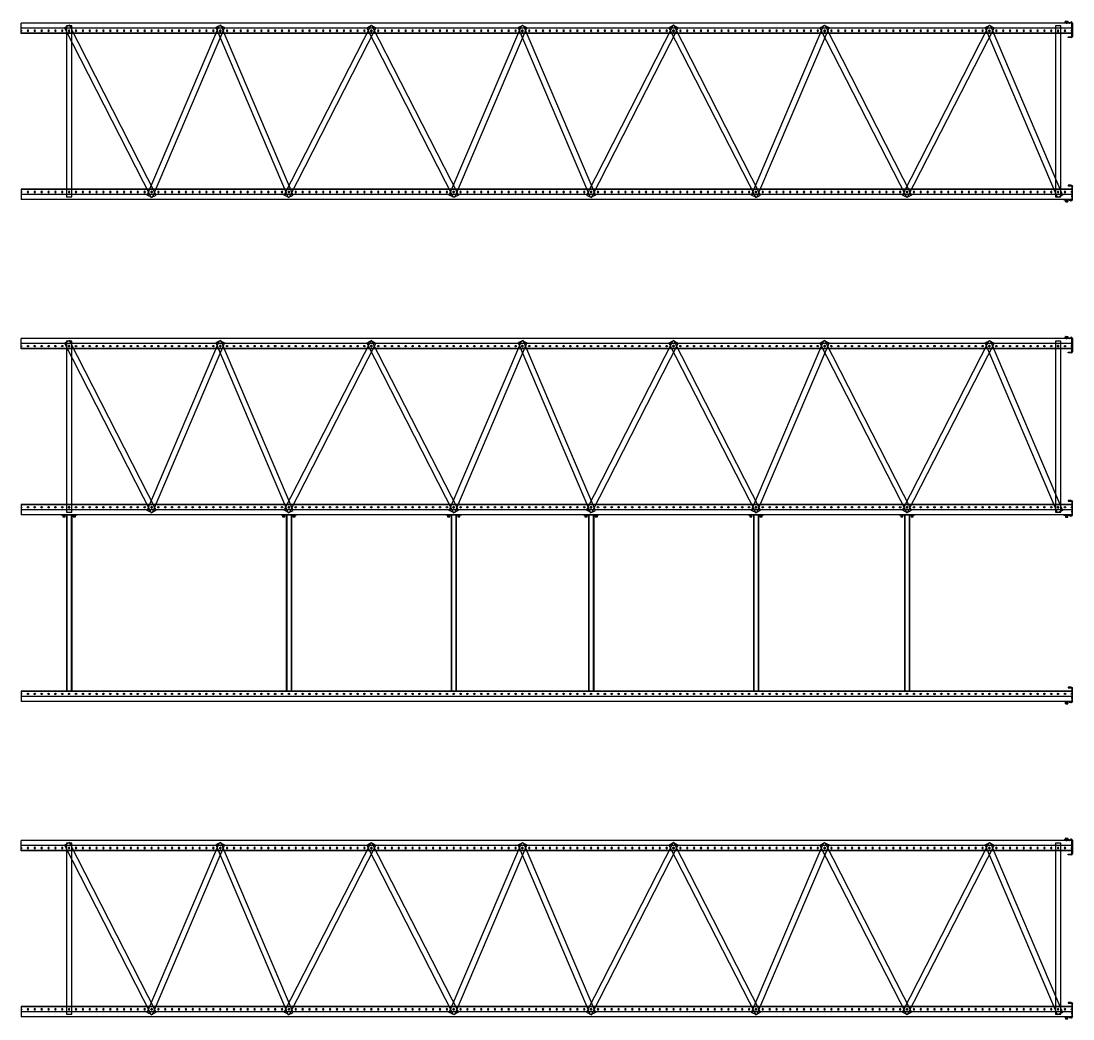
# Model space of a CAD drawing. Header units: millimetres. Extents: x 146716 to 442196, y -115135 to 179065.
# Drawn here: x 394278 to 401936, y -21904 to -14641 of the extents above; entities that cross this region are included whole.
import ezdxf

# ---------------------------------------------------------------- set-up
doc = ezdxf.new("R2010")
doc.units = ezdxf.units.MM
doc.layers.add('Dimension', color=7, linetype='Continuous')
doc.layers.add('Xref Multishuttle Sections$0$Racking', color=30, linetype='Continuous')

# ---------------------------------------------------------------- blocks, each defined once
blk = doc.blocks.new('Xref Multishuttle Sections$0$Xref MS Rack Section$0$SOC HD SIDE')
at = {"color": 0, "linetype": 'ByBlock'}
blk.add_line((1079181.6, 503083.1), (1079181.6, 503069.1), dxfattribs=at)
for points in [[(1079169.6, 503086.1), (1079171.6, 503086.1), (1079171.6, 503066.1), (1079169.6, 503066.1)], [(1079171.6, 503084.1), (1079180.6, 503084.1), (1079180.6, 503068.1), (1079171.6, 503068.1)]]:
    blk.add_lwpolyline(points, dxfattribs=at)
for centre, start, end in [((1079180.6, 503083.1), 0, 90), ((1079180.6, 503069.1), 270, 0)]:
    blk.add_arc(centre, 1, start, end, dxfattribs=at)
blk = doc.blocks.new('Xref Multishuttle Sections$0$Xref MS Rack Section$0$BASEPLATE')
for p, q in [((883266.5, 344394), (883262.5, 344394)), ((883262.5, 344358.7), (883262.5, 344394)), ((883262.5, 344381.5), (883266.5, 344381.5)), ((883266.5, 344358.7), (883266.5, 344394)), ((883158.5, 344342), (883158.5, 344364)), ((883158.5, 344364), (883162.5, 344364)), ((883162.5, 344364), (883162.5, 344342)), ((883166.5, 344338), (883263.7, 344338)), ((883263.9, 344334), (883166.5, 344334)), ((883181.5, 344338), (883181.5, 344334)), ((883187.5, 344342), (883187.5, 344330)), ((883193.5, 344338), (883193.5, 344334)), ((883228.5, 344338), (883228.5, 344334)), ((883231.5, 344338), (883231.5, 344334)), ((883237.5, 344342), (883237.5, 344330)), ((883243.5, 344338), (883243.5, 344334)), ((883246.5, 344338), (883246.5, 344334)), ((883258.5, 344375.5), (883270.5, 344375.5)), ((883262.5, 344369.5), (883266.5, 344369.5)), ((883262.9, 344356.1), (883267.4, 344343.3)), ((883266.7, 344357.4), (883271.3, 344344.5))]:
    blk.add_line(p, q)
for centre, radius, start, end in [((883166.5, 344342), 8, 180, 270), ((883166.5, 344342), 4, 180, 270), ((883270.5, 344358.7), 8, 180, 199.5), ((883263.8, 344341.9), 7.88, 269.46382, 20.03618), ((883263.7, 344342), 3.93, 270, 19.5), ((883270.5, 344358.7), 4, 180, 199.5)]:
    blk.add_arc(centre, radius, start, end)
blk = doc.blocks.new('*U142')
blk.add_lwpolyline([(-22.1, 33.7), (1213.3, -598.1), (1195.1, -633.7), (-40.3, -1.9)], close=True)
for centre in [(0, 0), (1173, -600)]:
    blk.add_circle(centre, 5.5)
blk = doc.blocks.new('*U136')
blk.add_lwpolyline([(-24.4, 32.1), (1213, -495.3), (1197.4, -532.1), (-40, -4.7)], close=True)
for centre in [(0, 0), (1173, -500)]:
    blk.add_circle(centre, 5.5)
blk = doc.blocks.new('*U144')
blk.add_lwpolyline([(-35, 20), (1208, 20), (1208, -20), (-35, -20)], close=True)
for centre in [(0, 0), (1173, 0)]:
    blk.add_circle(centre, 5.5)
blk = doc.blocks.new('*U137')
blk.add_lwpolyline([(40, 4.7), (-1197.4, 532.1), (-1213, 495.3), (24.4, -32.1)], close=True)
for centre in [(-1173, 500), (0, 0)]:
    blk.add_circle(centre, 5.5)
blk = doc.blocks.new('*U147')
blk.add_lwpolyline([(-22.1, 33.7), (1213.3, -598.1), (1195.1, -633.7), (-40.3, -1.9)], close=True)
for centre in [(0, 0), (1173, -600)]:
    blk.add_circle(centre, 5.5)
blk = doc.blocks.new('*U143')
blk.add_lwpolyline([(-22.1, 33.7), (1213.3, -598.1), (1195.1, -633.7), (-40.3, -1.9)], close=True)
for centre in [(0, 0), (1173, -600)]:
    blk.add_circle(centre, 5.5)
blk = doc.blocks.new('Xref Multishuttle Sections$0$Order Buffer FRAME_3POST')
at = {"layer": 'Xref Multishuttle Sections$0$Racking'}
for p, q in [((0, 2641), (-7650, 2641)), ((-7650, 2566.5), (-7650, 2641)), ((0, 2605.67), (-7650, 2605.67)), ((0, 2566.5), (0, 2641)), ((0, 2568.9), (-7650, 2568.9)), ((0, 2566.5), (-7650, 2566.5)), ((-7318.75, 1286), (-7318.75, 2566.5)), ((-7315.75, 1286), (-7315.75, 2566.5)), ((-7284.25, 1286), (-7284.25, 2566.5)), ((-7281.25, 1286), (-7281.25, 2566.5)), ((-5718.75, 1286), (-5718.75, 2566.5)), ((-5715.75, 1286), (-5715.75, 2566.5)), ((-5684.25, 1286), (-5684.25, 2566.5)), ((-5681.25, 1286), (-5681.25, 2566.5)), ((-4518.75, 1286), (-4518.75, 2566.5)), ((-4515.75, 1286), (-4515.75, 2566.5)), ((-4484.25, 1286), (-4484.25, 2566.5)), ((-4481.25, 1286), (-4481.25, 2566.5)), ((-3518.75, 1286), (-3518.75, 2566.5)), ((-3515.75, 1286), (-3515.75, 2566.5)), ((-3484.25, 1286), (-3484.25, 2566.5)), ((-3481.25, 1286), (-3481.25, 2566.5)), ((-2318.75, 1286), (-2318.75, 2566.5)), ((-2315.75, 1286), (-2315.75, 2566.5)), ((-2284.25, 1286), (-2284.25, 2566.5)), ((-2281.25, 1286), (-2281.25, 2566.5)), ((-1218.75, 1286), (-1218.75, 2566.5)), ((-1215.75, 1286), (-1215.75, 2566.5)), ((-1184.25, 1286), (-1184.25, 2566.5)), ((-1181.25, 1286), (-1181.25, 2566.5)), ((0, 1283), (-7650, 1283)), ((-7650, 1208.5), (-7650, 1283)), ((0, 1247.67), (-7650, 1247.67)), ((-7242.5, 1286), (-7357.5, 1286)), ((-7357.5, 1283), (-7357.5, 1286)), ((-7142.5, 1283), (-7257.5, 1283)), ((-7242.5, 1283), (-7242.5, 1286)), ((-5942.5, 1283), (-6057.5, 1283)), ((-5642.5, 1286), (-5757.5, 1286)), ((-5757.5, 1283), (-5757.5, 1286)), ((-5642.5, 1283), (-5642.5, 1286)), ((-4742.5, 1283), (-4857.5, 1283)), ((-4442.5, 1286), (-4557.5, 1286)), ((-4557.5, 1283), (-4557.5, 1286)), ((-4442.5, 1283), (-4442.5, 1286)), ((-3542.5, 1283), (-3657.5, 1283)), ((-3442.5, 1286), (-3557.5, 1286)), ((-3557.5, 1283), (-3557.5, 1286)), ((-3442.5, 1283), (-3442.5, 1286)), ((-2242.5, 1286), (-2357.5, 1286)), ((-2357.5, 1283), (-2357.5, 1286)), ((-2242.5, 1283), (-2357.5, 1283)), ((-2242.5, 1283), (-2242.5, 1286)), ((-1142.5, 1286), (-1257.5, 1286)), ((-1257.5, 1283), (-1257.5, 1286)), ((-1142.5, 1283), (-1257.5, 1283)), ((-1142.5, 1283), (-1142.5, 1286)), ((0, 1208.5), (0, 1283)), ((0, 1210.9), (-7650, 1210.9)), ((0, 1208.5), (-7650, 1208.5)), ((0, 74.5), (-7650, 74.5)), ((-7650, 74.5), (-7650, 0)), ((0, 72.1), (-7650, 72.1)), ((0, 35.33), (-7650, 35.33)), ((0, 0), (-7650, 0)), ((0, 74.5), (0, 0))]:
    blk.add_line(p, q, dxfattribs=at)
for centre, start, end in [((-7650, 2586), 270, 90), ((-7600, 2586), 90, 270), ((-7600, 2586), 270, 90), ((-7550, 2586), 90, 270), ((-7550, 2586), 270, 90), ((-7500, 2586), 90, 270), ((-7500, 2586), 270, 90), ((-7450, 2586), 90, 270), ((-7450, 2586), 270, 90), ((-7400, 2586), 90, 270), ((-7400, 2586), 270, 90), ((-7350, 2586), 90, 270), ((-7350, 2586), 270, 90), ((-7300, 2586), 90, 270), ((-7300, 2586), 270, 90), ((-7250, 2586), 90, 270), ((-7250, 2586), 270, 90), ((-7200, 2586), 90, 270), ((-7200, 2586), 270, 90), ((-7150, 2586), 90, 270), ((-7150, 2586), 270, 90), ((-7100, 2586), 90, 270), ((-7100, 2586), 270, 90), ((-7050, 2586), 90, 270), ((-7050, 2586), 270, 90), ((-7000, 2586), 90, 270), ((-7000, 2586), 270, 90), ((-6950, 2586), 90, 270), ((-6950, 2586), 270, 90), ((-6900, 2586), 90, 270), ((-6900, 2586), 270, 90), ((-6850, 2586), 90, 270), ((-6850, 2586), 270, 90), ((-6800, 2586), 90, 270), ((-6800, 2586), 270, 90), ((-6750, 2586), 90, 270), ((-6750, 2586), 270, 90), ((-6700, 2586), 90, 270), ((-6700, 2586), 270, 90), ((-6650, 2586), 90, 270), ((-6650, 2586), 270, 90), ((-6600, 2586), 90, 270), ((-6600, 2586), 270, 90), ((-6550, 2586), 90, 270), ((-6550, 2586), 270, 90), ((-6500, 2586), 90, 270), ((-6500, 2586), 270, 90), ((-6450, 2586), 90, 270), ((-6450, 2586), 270, 90), ((-6400, 2586), 90, 270), ((-6400, 2586), 270, 90), ((-6350, 2586), 90, 270), ((-6350, 2586), 270, 90), ((-6300, 2586), 90, 270), ((-6300, 2586), 270, 90), ((-6250, 2586), 90, 270), ((-6250, 2586), 270, 90), ((-6200, 2586), 90, 270), ((-6200, 2586), 270, 90), ((-6150, 2586), 90, 270), ((-6150, 2586), 270, 90), ((-6100, 2586), 90, 270), ((-6100, 2586), 270, 90), ((-6050, 2586), 90, 270), ((-6050, 2586), 270, 90), ((-6000, 2586), 90, 270), ((-6000, 2586), 270, 90), ((-5950, 2586), 90, 270), ((-5950, 2586), 270, 90), ((-5900, 2586), 90, 270), ((-5900, 2586), 270, 90), ((-5850, 2586), 90, 270), ((-5850, 2586), 270, 90), ((-5800, 2586), 90, 270), ((-5800, 2586), 270, 90), ((-5750, 2586), 90, 270), ((-5750, 2586), 270, 90), ((-5700, 2586), 90, 270), ((-5700, 2586), 270, 90), ((-5650, 2586), 90, 270), ((-5650, 2586), 270, 90), ((-5600, 2586), 90, 270), ((-5600, 2586), 270, 90), ((-5550, 2586), 90, 270), ((-5550, 2586), 270, 90), ((-5500, 2586), 90, 270), ((-5500, 2586), 270, 90), ((-5450, 2586), 90, 270), ((-5450, 2586), 270, 90), ((-5400, 2586), 90, 270), ((-5400, 2586), 270, 90), ((-5350, 2586), 90, 270), ((-5350, 2586), 270, 90), ((-5300, 2586), 90, 270), ((-5300, 2586), 270, 90), ((-5250, 2586), 90, 270), ((-5250, 2586), 270, 90), ((-5200, 2586), 90, 270), ((-5200, 2586), 270, 90), ((-5150, 2586), 90, 270), ((-5150, 2586), 270, 90), ((-5100, 2586), 90, 270), ((-5100, 2586), 270, 90), ((-5050, 2586), 90, 270), ((-5050, 2586), 270, 90), ((-5000, 2586), 90, 270), ((-5000, 2586), 270, 90), ((-4950, 2586), 90, 270), ((-4950, 2586), 270, 90), ((-4900, 2586), 90, 270), ((-4900, 2586), 270, 90), ((-4850, 2586), 90, 270), ((-4850, 2586), 270, 90), ((-4800, 2586), 90, 270), ((-4800, 2586), 270, 90), ((-4750, 2586), 90, 270), ((-4750, 2586), 270, 90), ((-4700, 2586), 90, 270), ((-4700, 2586), 270, 90), ((-4650, 2586), 90, 270), ((-4650, 2586), 270, 90), ((-4600, 2586), 90, 270), ((-4600, 2586), 270, 90), ((-4550, 2586), 90, 270), ((-4550, 2586), 270, 90), ((-4500, 2586), 90, 270), ((-4500, 2586), 270, 90), ((-4450, 2586), 90, 270), ((-4450, 2586), 270, 90), ((-4400, 2586), 90, 270), ((-4400, 2586), 270, 90), ((-4350, 2586), 90, 270), ((-4350, 2586), 270, 90), ((-4300, 2586), 90, 270), ((-4300, 2586), 270, 90), ((-4250, 2586), 90, 270), ((-4250, 2586), 270, 90), ((-4200, 2586), 90, 270), ((-4200, 2586), 270, 90), ((-4150, 2586), 90, 270), ((-4150, 2586), 270, 90), ((-4100, 2586), 90, 270), ((-4100, 2586), 270, 90), ((-4050, 2586), 90, 270), ((-4050, 2586), 270, 90), ((-4000, 2586), 90, 270), ((-4000, 2586), 270, 90), ((-3950, 2586), 90, 270), ((-3950, 2586), 270, 90), ((-3900, 2586), 90, 270), ((-3900, 2586), 270, 90), ((-3850, 2586), 90, 270), ((-3850, 2586), 270, 90), ((-3800, 2586), 90, 270), ((-3800, 2586), 270, 90), ((-3750, 2586), 90, 270), ((-3750, 2586), 270, 90), ((-3700, 2586), 90, 270), ((-3700, 2586), 270, 90), ((-3650, 2586), 90, 270), ((-3650, 2586), 270, 90), ((-3600, 2586), 90, 270), ((-3600, 2586), 270, 90), ((-3550, 2586), 90, 270), ((-3550, 2586), 270, 90), ((-3500, 2586), 90, 270), ((-3500, 2586), 270, 90), ((-3450, 2586), 90, 270), ((-3450, 2586), 270, 90), ((-3400, 2586), 90, 270), ((-3400, 2586), 270, 90), ((-3350, 2586), 90, 270), ((-3350, 2586), 270, 90), ((-3300, 2586), 90, 270), ((-3300, 2586), 270, 90), ((-3250, 2586), 90, 270), ((-3250, 2586), 270, 90), ((-3200, 2586), 90, 270), ((-3200, 2586), 270, 90), ((-3150, 2586), 90, 270), ((-3150, 2586), 270, 90), ((-3100, 2586), 90, 270), ((-3100, 2586), 270, 90), ((-3050, 2586), 90, 270), ((-3050, 2586), 270, 90), ((-3000, 2586), 90, 270), ((-3000, 2586), 270, 90), ((-2950, 2586), 90, 270), ((-2950, 2586), 270, 90), ((-2900, 2586), 90, 270), ((-2900, 2586), 270, 90), ((-2850, 2586), 90, 270), ((-2850, 2586), 270, 90), ((-2800, 2586), 90, 270), ((-2800, 2586), 270, 90), ((-2750, 2586), 90, 270), ((-2750, 2586), 270, 90), ((-2700, 2586), 90, 270), ((-2700, 2586), 270, 90), ((-2650, 2586), 90, 270), ((-2650, 2586), 270, 90), ((-2600, 2586), 90, 270), ((-2600, 2586), 270, 90), ((-2550, 2586), 90, 270), ((-2550, 2586), 270, 90), ((-2500, 2586), 90, 270), ((-2500, 2586), 270, 90), ((-2450, 2586), 90, 270), ((-2450, 2586), 270, 90), ((-2400, 2586), 90, 270), ((-2400, 2586), 270, 90), ((-2350, 2586), 90, 270), ((-2350, 2586), 270, 90), ((-2300, 2586), 90, 270), ((-2300, 2586), 270, 90), ((-2250, 2586), 90, 270), ((-2250, 2586), 270, 90), ((-2200, 2586), 90, 270), ((-2200, 2586), 270, 90), ((-2150, 2586), 90, 270), ((-2150, 2586), 270, 90), ((-2100, 2586), 90, 270), ((-2100, 2586), 270, 90), ((-2050, 2586), 90, 270), ((-2050, 2586), 270, 90), ((-2000, 2586), 90, 270), ((-2000, 2586), 270, 90), ((-1950, 2586), 90, 270), ((-1950, 2586), 270, 90), ((-1900, 2586), 90, 270), ((-1900, 2586), 270, 90), ((-1850, 2586), 90, 270), ((-1850, 2586), 270, 90), ((-1800, 2586), 90, 270), ((-1800, 2586), 270, 90), ((-1750, 2586), 90, 270), ((-1750, 2586), 270, 90), ((-1700, 2586), 90, 270), ((-1700, 2586), 270, 90), ((-1650, 2586), 90, 270), ((-1650, 2586), 270, 90), ((-1600, 2586), 90, 270), ((-1600, 2586), 270, 90), ((-1550, 2586), 90, 270), ((-1550, 2586), 270, 90), ((-1500, 2586), 90, 270), ((-1500, 2586), 270, 90), ((-1450, 2586), 90, 270), ((-1450, 2586), 270, 90), ((-1400, 2586), 90, 270), ((-1400, 2586), 270, 90), ((-1350, 2586), 90, 270), ((-1350, 2586), 270, 90), ((-1300, 2586), 90, 270), ((-1300, 2586), 270, 90), ((-1250, 2586), 90, 270), ((-1250, 2586), 270, 90), ((-1200, 2586), 90, 270), ((-1200, 2586), 270, 90), ((-1150, 2586), 90, 270), ((-1150, 2586), 270, 90), ((-1100, 2586), 90, 270), ((-1100, 2586), 270, 90), ((-1050, 2586), 90, 270), ((-1050, 2586), 270, 90), ((-1000, 2586), 90, 270), ((-1000, 2586), 270, 90), ((-950, 2586), 90, 270), ((-950, 2586), 270, 90), ((-900, 2586), 90, 270), ((-900, 2586), 270, 90), ((-850, 2586), 90, 270), ((-850, 2586), 270, 90), ((-800, 2586), 90, 270), ((-800, 2586), 270, 90), ((-750, 2586), 90, 270), ((-750, 2586), 270, 90), ((-700, 2586), 90, 270), ((-700, 2586), 270, 90), ((-650, 2586), 90, 270), ((-650, 2586), 270, 90), ((-600, 2586), 90, 270), ((-600, 2586), 270, 90), ((-550, 2586), 90, 270), ((-550, 2586), 270, 90), ((-500, 2586), 90, 270), ((-500, 2586), 270, 90), ((-450, 2586), 90, 270), ((-450, 2586), 270, 90), ((-400, 2586), 90, 270), ((-400, 2586), 270, 90), ((-350, 2586), 90, 270), ((-350, 2586), 270, 90), ((-300, 2586), 90, 270), ((-300, 2586), 270, 90), ((-250, 2586), 90, 270), ((-250, 2586), 270, 90), ((-200, 2586), 90, 270), ((-200, 2586), 270, 90), ((-150, 2586), 90, 270), ((-150, 2586), 270, 90), ((-100, 2586), 90, 270), ((-100, 2586), 270, 90), ((-50, 2586), 90, 270), ((-50, 2586), 270, 90), ((0, 2586), 90, 270), ((-7650, 1228), 270, 90), ((-7600, 1228), 90, 270), ((-7600, 1228), 270, 90), ((-7550, 1228), 90, 270), ((-7550, 1228), 270, 90), ((-7500, 1228), 90, 270), ((-7500, 1228), 270, 90), ((-7450, 1228), 90, 270), ((-7450, 1228), 270, 90), ((-7400, 1228), 90, 270), ((-7400, 1228), 270, 90), ((-7350, 1228), 90, 270), ((-7350, 1228), 270, 90), ((-7300, 1228), 90, 270), ((-7300, 1228), 270, 90), ((-7250, 1228), 90, 270), ((-7250, 1228), 270, 90), ((-7200, 1228), 90, 270), ((-7200, 1228), 270, 90), ((-7150, 1228), 90, 270), ((-7150, 1228), 270, 90), ((-7100, 1228), 90, 270), ((-7100, 1228), 270, 90), ((-7050, 1228), 90, 270), ((-7050, 1228), 270, 90), ((-7000, 1228), 90, 270), ((-7000, 1228), 270, 90), ((-6950, 1228), 90, 270), ((-6950, 1228), 270, 90), ((-6900, 1228), 90, 270), ((-6900, 1228), 270, 90), ((-6850, 1228), 90, 270), ((-6850, 1228), 270, 90), ((-6800, 1228), 90, 270), ((-6800, 1228), 270, 90), ((-6750, 1228), 90, 270), ((-6750, 1228), 270, 90), ((-6700, 1228), 90, 270), ((-6700, 1228), 270, 90), ((-6650, 1228), 90, 270), ((-6650, 1228), 270, 90), ((-6600, 1228), 90, 270), ((-6600, 1228), 270, 90), ((-6550, 1228), 90, 270), ((-6550, 1228), 270, 90), ((-6500, 1228), 90, 270), ((-6500, 1228), 270, 90), ((-6450, 1228), 90, 270), ((-6450, 1228), 270, 90), ((-6400, 1228), 90, 270), ((-6400, 1228), 270, 90), ((-6350, 1228), 90, 270), ((-6350, 1228), 270, 90), ((-6300, 1228), 90, 270), ((-6300, 1228), 270, 90), ((-6250, 1228), 90, 270), ((-6250, 1228), 270, 90), ((-6200, 1228), 90, 270), ((-6200, 1228), 270, 90), ((-6150, 1228), 90, 270), ((-6150, 1228), 270, 90), ((-6100, 1228), 90, 270), ((-6100, 1228), 270, 90), ((-6050, 1228), 90, 270), ((-6050, 1228), 270, 90), ((-6000, 1228), 90, 270), ((-6000, 1228), 270, 90), ((-5950, 1228), 90, 270), ((-5950, 1228), 270, 90), ((-5900, 1228), 90, 270), ((-5900, 1228), 270, 90), ((-5850, 1228), 90, 270), ((-5850, 1228), 270, 90), ((-5800, 1228), 90, 270), ((-5800, 1228), 270, 90), ((-5750, 1228), 90, 270), ((-5750, 1228), 270, 90), ((-5700, 1228), 90, 270), ((-5700, 1228), 270, 90), ((-5650, 1228), 90, 270), ((-5650, 1228), 270, 90), ((-5600, 1228), 90, 270), ((-5600, 1228), 270, 90), ((-5550, 1228), 90, 270), ((-5550, 1228), 270, 90), ((-5500, 1228), 90, 270), ((-5500, 1228), 270, 90), ((-5450, 1228), 90, 270), ((-5450, 1228), 270, 90), ((-5400, 1228), 90, 270), ((-5400, 1228), 270, 90), ((-5350, 1228), 90, 270), ((-5350, 1228), 270, 90), ((-5300, 1228), 90, 270), ((-5300, 1228), 270, 90), ((-5250, 1228), 90, 270), ((-5250, 1228), 270, 90), ((-5200, 1228), 90, 270), ((-5200, 1228), 270, 90), ((-5150, 1228), 90, 270), ((-5150, 1228), 270, 90), ((-5100, 1228), 90, 270), ((-5100, 1228), 270, 90), ((-5050, 1228), 90, 270), ((-5050, 1228), 270, 90), ((-5000, 1228), 90, 270), ((-5000, 1228), 270, 90), ((-4950, 1228), 90, 270), ((-4950, 1228), 270, 90), ((-4900, 1228), 90, 270), ((-4900, 1228), 270, 90), ((-4850, 1228), 90, 270), ((-4850, 1228), 270, 90), ((-4800, 1228), 90, 270), ((-4800, 1228), 270, 90), ((-4750, 1228), 90, 270), ((-4750, 1228), 270, 90), ((-4700, 1228), 90, 270), ((-4700, 1228), 270, 90), ((-4650, 1228), 90, 270), ((-4650, 1228), 270, 90), ((-4600, 1228), 90, 270), ((-4600, 1228), 270, 90), ((-4550, 1228), 90, 270), ((-4550, 1228), 270, 90), ((-4500, 1228), 90, 270), ((-4500, 1228), 270, 90), ((-4450, 1228), 90, 270), ((-4450, 1228), 270, 90), ((-4400, 1228), 90, 270), ((-4400, 1228), 270, 90), ((-4350, 1228), 90, 270), ((-4350, 1228), 270, 90), ((-4300, 1228), 90, 270), ((-4300, 1228), 270, 90), ((-4250, 1228), 90, 270), ((-4250, 1228), 270, 90), ((-4200, 1228), 90, 270), ((-4200, 1228), 270, 90), ((-4150, 1228), 90, 270), ((-4150, 1228), 270, 90), ((-4100, 1228), 90, 270), ((-4100, 1228), 270, 90), ((-4050, 1228), 90, 270), ((-4050, 1228), 270, 90), ((-4000, 1228), 90, 270), ((-4000, 1228), 270, 90), ((-3950, 1228), 90, 270), ((-3950, 1228), 270, 90), ((-3900, 1228), 90, 270), ((-3900, 1228), 270, 90), ((-3850, 1228), 90, 270), ((-3850, 1228), 270, 90), ((-3800, 1228), 90, 270), ((-3800, 1228), 270, 90), ((-3750, 1228), 90, 270), ((-3750, 1228), 270, 90), ((-3700, 1228), 90, 270), ((-3700, 1228), 270, 90), ((-3650, 1228), 90, 270), ((-3650, 1228), 270, 90), ((-3600, 1228), 90, 270), ((-3600, 1228), 270, 90), ((-3550, 1228), 90, 270), ((-3550, 1228), 270, 90), ((-3500, 1228), 90, 270), ((-3500, 1228), 270, 90), ((-3450, 1228), 90, 270), ((-3450, 1228), 270, 90), ((-3400, 1228), 90, 270), ((-3400, 1228), 270, 90), ((-3350, 1228), 90, 270), ((-3350, 1228), 270, 90), ((-3300, 1228), 90, 270), ((-3300, 1228), 270, 90), ((-3250, 1228), 90, 270), ((-3250, 1228), 270, 90), ((-3200, 1228), 90, 270), ((-3200, 1228), 270, 90), ((-3150, 1228), 90, 270), ((-3150, 1228), 270, 90), ((-3100, 1228), 90, 270), ((-3100, 1228), 270, 90), ((-3050, 1228), 90, 270), ((-3050, 1228), 270, 90), ((-3000, 1228), 90, 270), ((-3000, 1228), 270, 90), ((-2950, 1228), 90, 270), ((-2950, 1228), 270, 90), ((-2900, 1228), 90, 270), ((-2900, 1228), 270, 90), ((-2850, 1228), 90, 270), ((-2850, 1228), 270, 90), ((-2800, 1228), 90, 270), ((-2800, 1228), 270, 90), ((-2750, 1228), 90, 270), ((-2750, 1228), 270, 90), ((-2700, 1228), 90, 270), ((-2700, 1228), 270, 90), ((-2650, 1228), 90, 270), ((-2650, 1228), 270, 90), ((-2600, 1228), 90, 270), ((-2600, 1228), 270, 90), ((-2550, 1228), 90, 270), ((-2550, 1228), 270, 90), ((-2500, 1228), 90, 270), ((-2500, 1228), 270, 90), ((-2450, 1228), 90, 270), ((-2450, 1228), 270, 90), ((-2400, 1228), 90, 270), ((-2400, 1228), 270, 90), ((-2350, 1228), 90, 270), ((-2350, 1228), 270, 90), ((-2300, 1228), 90, 270), ((-2300, 1228), 270, 90), ((-2250, 1228), 90, 270), ((-2250, 1228), 270, 90), ((-2200, 1228), 90, 270), ((-2200, 1228), 270, 90), ((-2150, 1228), 90, 270), ((-2150, 1228), 270, 90), ((-2100, 1228), 90, 270), ((-2100, 1228), 270, 90), ((-2050, 1228), 90, 270), ((-2050, 1228), 270, 90), ((-2000, 1228), 90, 270), ((-2000, 1228), 270, 90), ((-1950, 1228), 90, 270), ((-1950, 1228), 270, 90), ((-1900, 1228), 90, 270), ((-1900, 1228), 270, 90), ((-1850, 1228), 90, 270), ((-1850, 1228), 270, 90), ((-1800, 1228), 90, 270), ((-1800, 1228), 270, 90), ((-1750, 1228), 90, 270), ((-1750, 1228), 270, 90), ((-1700, 1228), 90, 270), ((-1700, 1228), 270, 90), ((-1650, 1228), 90, 270), ((-1650, 1228), 270, 90), ((-1600, 1228), 90, 270), ((-1600, 1228), 270, 90), ((-1550, 1228), 90, 270), ((-1550, 1228), 270, 90), ((-1500, 1228), 90, 270), ((-1500, 1228), 270, 90), ((-1450, 1228), 90, 270), ((-1450, 1228), 270, 90), ((-1400, 1228), 90, 270), ((-1400, 1228), 270, 90), ((-1350, 1228), 90, 270), ((-1350, 1228), 270, 90), ((-1300, 1228), 90, 270), ((-1300, 1228), 270, 90), ((-1250, 1228), 90, 270), ((-1250, 1228), 270, 90), ((-1200, 1228), 90, 270), ((-1200, 1228), 270, 90), ((-1150, 1228), 90, 270), ((-1150, 1228), 270, 90), ((-1100, 1228), 90, 270), ((-1100, 1228), 270, 90), ((-1050, 1228), 90, 270), ((-1050, 1228), 270, 90), ((-1000, 1228), 90, 270), ((-1000, 1228), 270, 90), ((-950, 1228), 90, 270), ((-950, 1228), 270, 90), ((-900, 1228), 90, 270), ((-900, 1228), 270, 90), ((-850, 1228), 90, 270), ((-850, 1228), 270, 90), ((-800, 1228), 90, 270), ((-800, 1228), 270, 90), ((-750, 1228), 90, 270), ((-750, 1228), 270, 90), ((-700, 1228), 90, 270), ((-700, 1228), 270, 90), ((-650, 1228), 90, 270), ((-650, 1228), 270, 90), ((-600, 1228), 90, 270), ((-600, 1228), 270, 90), ((-550, 1228), 90, 270), ((-550, 1228), 270, 90), ((-500, 1228), 90, 270), ((-500, 1228), 270, 90), ((-450, 1228), 90, 270), ((-450, 1228), 270, 90), ((-400, 1228), 90, 270), ((-400, 1228), 270, 90), ((-350, 1228), 90, 270), ((-350, 1228), 270, 90), ((-300, 1228), 90, 270), ((-300, 1228), 270, 90), ((-250, 1228), 90, 270), ((-250, 1228), 270, 90), ((-200, 1228), 90, 270), ((-200, 1228), 270, 90), ((-150, 1228), 90, 270), ((-150, 1228), 270, 90), ((-100, 1228), 90, 270), ((-100, 1228), 270, 90), ((-50, 1228), 90, 270), ((-50, 1228), 270, 90), ((0, 1228), 90, 270), ((-7650, 55), 270, 90), ((-7600, 55), 90, 270), ((-7600, 55), 270, 90), ((-7550, 55), 90, 270), ((-7550, 55), 270, 90), ((-7500, 55), 90, 270), ((-7500, 55), 270, 90), ((-7450, 55), 90, 270), ((-7450, 55), 270, 90), ((-7400, 55), 90, 270), ((-7400, 55), 270, 90), ((-7350, 55), 90, 270), ((-7350, 55), 270, 90), ((-7300, 55), 90, 270), ((-7300, 55), 270, 90), ((-7250, 55), 90, 270), ((-7250, 55), 270, 90), ((-7200, 55), 90, 270), ((-7200, 55), 270, 90), ((-7150, 55), 90, 270), ((-7150, 55), 270, 90), ((-7100, 55), 90, 270), ((-7100, 55), 270, 90), ((-7050, 55), 90, 270), ((-7050, 55), 270, 90), ((-7000, 55), 90, 270), ((-7000, 55), 270, 90), ((-6950, 55), 90, 270), ((-6950, 55), 270, 90), ((-6900, 55), 90, 270), ((-6900, 55), 270, 90), ((-6850, 55), 90, 270), ((-6850, 55), 270, 90), ((-6800, 55), 90, 270), ((-6800, 55), 270, 90), ((-6750, 55), 90, 270), ((-6750, 55), 270, 90), ((-6700, 55), 90, 270), ((-6700, 55), 270, 90), ((-6650, 55), 90, 270), ((-6650, 55), 270, 90), ((-6600, 55), 90, 270), ((-6600, 55), 270, 90), ((-6550, 55), 90, 270), ((-6550, 55), 270, 90), ((-6500, 55), 90, 270), ((-6500, 55), 270, 90), ((-6450, 55), 90, 270), ((-6450, 55), 270, 90), ((-6400, 55), 90, 270), ((-6400, 55), 270, 90), ((-6350, 55), 90, 270), ((-6350, 55), 270, 90), ((-6300, 55), 90, 270), ((-6300, 55), 270, 90), ((-6250, 55), 90, 270), ((-6250, 55), 270, 90), ((-6200, 55), 90, 270), ((-6200, 55), 270, 90), ((-6150, 55), 90, 270), ((-6150, 55), 270, 90), ((-6100, 55), 90, 270), ((-6100, 55), 270, 90), ((-6050, 55), 90, 270), ((-6050, 55), 270, 90), ((-6000, 55), 90, 270), ((-6000, 55), 270, 90), ((-5950, 55), 90, 270), ((-5950, 55), 270, 90), ((-5900, 55), 90, 270), ((-5900, 55), 270, 90), ((-5850, 55), 90, 270), ((-5850, 55), 270, 90), ((-5800, 55), 90, 270), ((-5800, 55), 270, 90), ((-5750, 55), 90, 270), ((-5750, 55), 270, 90), ((-5700, 55), 90, 270), ((-5700, 55), 270, 90), ((-5650, 55), 90, 270), ((-5650, 55), 270, 90), ((-5600, 55), 90, 270), ((-5600, 55), 270, 90), ((-5550, 55), 90, 270), ((-5550, 55), 270, 90), ((-5500, 55), 90, 270), ((-5500, 55), 270, 90), ((-5450, 55), 90, 270), ((-5450, 55), 270, 90), ((-5400, 55), 90, 270), ((-5400, 55), 270, 90), ((-5350, 55), 90, 270), ((-5350, 55), 270, 90), ((-5300, 55), 90, 270), ((-5300, 55), 270, 90), ((-5250, 55), 90, 270), ((-5250, 55), 270, 90), ((-5200, 55), 90, 270), ((-5200, 55), 270, 90), ((-5150, 55), 90, 270), ((-5150, 55), 270, 90), ((-5100, 55), 90, 270), ((-5100, 55), 270, 90), ((-5050, 55), 90, 270), ((-5050, 55), 270, 90), ((-5000, 55), 90, 270), ((-5000, 55), 270, 90), ((-4950, 55), 90, 270), ((-4950, 55), 270, 90), ((-4900, 55), 90, 270), ((-4900, 55), 270, 90), ((-4850, 55), 90, 270), ((-4850, 55), 270, 90), ((-4800, 55), 90, 270), ((-4800, 55), 270, 90), ((-4750, 55), 90, 270), ((-4750, 55), 270, 90), ((-4700, 55), 90, 270), ((-4700, 55), 270, 90), ((-4650, 55), 90, 270), ((-4650, 55), 270, 90), ((-4600, 55), 90, 270), ((-4600, 55), 270, 90), ((-4550, 55), 90, 270), ((-4550, 55), 270, 90), ((-4500, 55), 90, 270), ((-4500, 55), 270, 90), ((-4450, 55), 90, 270), ((-4450, 55), 270, 90), ((-4400, 55), 90, 270), ((-4400, 55), 270, 90), ((-4350, 55), 90, 270), ((-4350, 55), 270, 90), ((-4300, 55), 90, 270), ((-4300, 55), 270, 90), ((-4250, 55), 90, 270), ((-4250, 55), 270, 90), ((-4200, 55), 90, 270), ((-4200, 55), 270, 90), ((-4150, 55), 90, 270), ((-4150, 55), 270, 90), ((-4100, 55), 90, 270), ((-4100, 55), 270, 90), ((-4050, 55), 90, 270), ((-4050, 55), 270, 90), ((-4000, 55), 90, 270), ((-4000, 55), 270, 90), ((-3950, 55), 90, 270), ((-3950, 55), 270, 90), ((-3900, 55), 90, 270), ((-3900, 55), 270, 90), ((-3850, 55), 90, 270), ((-3850, 55), 270, 90), ((-3800, 55), 90, 270), ((-3800, 55), 270, 90), ((-3750, 55), 90, 270), ((-3750, 55), 270, 90), ((-3700, 55), 90, 270), ((-3700, 55), 270, 90), ((-3650, 55), 90, 270), ((-3650, 55), 270, 90), ((-3600, 55), 90, 270), ((-3600, 55), 270, 90), ((-3550, 55), 90, 270), ((-3550, 55), 270, 90), ((-3500, 55), 90, 270), ((-3500, 55), 270, 90), ((-3450, 55), 90, 270), ((-3450, 55), 270, 90), ((-3400, 55), 90, 270), ((-3400, 55), 270, 90), ((-3350, 55), 90, 270), ((-3350, 55), 270, 90), ((-3300, 55), 90, 270), ((-3300, 55), 270, 90), ((-3250, 55), 90, 270), ((-3250, 55), 270, 90), ((-3200, 55), 90, 270), ((-3200, 55), 270, 90), ((-3150, 55), 90, 270), ((-3150, 55), 270, 90), ((-3100, 55), 90, 270), ((-3100, 55), 270, 90), ((-3050, 55), 90, 270), ((-3050, 55), 270, 90), ((-3000, 55), 90, 270), ((-3000, 55), 270, 90), ((-2950, 55), 90, 270), ((-2950, 55), 270, 90), ((-2900, 55), 90, 270), ((-2900, 55), 270, 90), ((-2850, 55), 90, 270), ((-2850, 55), 270, 90), ((-2800, 55), 90, 270), ((-2800, 55), 270, 90), ((-2750, 55), 90, 270), ((-2750, 55), 270, 90), ((-2700, 55), 90, 270), ((-2700, 55), 270, 90), ((-2650, 55), 90, 270), ((-2650, 55), 270, 90), ((-2600, 55), 90, 270), ((-2600, 55), 270, 90), ((-2550, 55), 90, 270), ((-2550, 55), 270, 90), ((-2500, 55), 90, 270), ((-2500, 55), 270, 90), ((-2450, 55), 90, 270), ((-2450, 55), 270, 90), ((-2400, 55), 90, 270), ((-2400, 55), 270, 90), ((-2350, 55), 90, 270), ((-2350, 55), 270, 90), ((-2300, 55), 90, 270), ((-2300, 55), 270, 90), ((-2250, 55), 90, 270), ((-2250, 55), 270, 90), ((-2200, 55), 90, 270), ((-2200, 55), 270, 90), ((-2150, 55), 90, 270), ((-2150, 55), 270, 90), ((-2100, 55), 90, 270), ((-2100, 55), 270, 90), ((-2050, 55), 90, 270), ((-2050, 55), 270, 90), ((-2000, 55), 90, 270), ((-2000, 55), 270, 90), ((-1950, 55), 90, 270), ((-1950, 55), 270, 90), ((-1900, 55), 90, 270), ((-1900, 55), 270, 90), ((-1850, 55), 90, 270), ((-1850, 55), 270, 90), ((-1800, 55), 90, 270), ((-1800, 55), 270, 90), ((-1750, 55), 90, 270), ((-1750, 55), 270, 90), ((-1700, 55), 90, 270), ((-1700, 55), 270, 90), ((-1650, 55), 90, 270), ((-1650, 55), 270, 90), ((-1600, 55), 90, 270), ((-1600, 55), 270, 90), ((-1550, 55), 90, 270), ((-1550, 55), 270, 90), ((-1500, 55), 90, 270), ((-1500, 55), 270, 90), ((-1450, 55), 90, 270), ((-1450, 55), 270, 90), ((-1400, 55), 90, 270), ((-1400, 55), 270, 90), ((-1350, 55), 90, 270), ((-1350, 55), 270, 90), ((-1300, 55), 90, 270), ((-1300, 55), 270, 90), ((-1250, 55), 90, 270), ((-1250, 55), 270, 90), ((-1200, 55), 90, 270), ((-1200, 55), 270, 90), ((-1150, 55), 90, 270), ((-1150, 55), 270, 90), ((-1100, 55), 90, 270), ((-1100, 55), 270, 90), ((-1050, 55), 90, 270), ((-1050, 55), 270, 90), ((-1000, 55), 90, 270), ((-1000, 55), 270, 90), ((-950, 55), 90, 270), ((-950, 55), 270, 90), ((-900, 55), 90, 270), ((-900, 55), 270, 90), ((-850, 55), 90, 270), ((-850, 55), 270, 90), ((-800, 55), 90, 270), ((-800, 55), 270, 90), ((-750, 55), 90, 270), ((-750, 55), 270, 90), ((-700, 55), 90, 270), ((-700, 55), 270, 90), ((-650, 55), 90, 270), ((-650, 55), 270, 90), ((-600, 55), 90, 270), ((-600, 55), 270, 90), ((-550, 55), 90, 270), ((-550, 55), 270, 90), ((-500, 55), 90, 270), ((-500, 55), 270, 90), ((-450, 55), 90, 270), ((-450, 55), 270, 90), ((-400, 55), 90, 270), ((-400, 55), 270, 90), ((-350, 55), 90, 270), ((-350, 55), 270, 90), ((-300, 55), 90, 270), ((-300, 55), 270, 90), ((-250, 55), 90, 270), ((-250, 55), 270, 90), ((-200, 55), 90, 270), ((-200, 55), 270, 90), ((-150, 55), 90, 270), ((-150, 55), 270, 90), ((-100, 55), 90, 270), ((-100, 55), 270, 90), ((-50, 55), 90, 270), ((-50, 55), 270, 90), ((0, 55), 90, 270)]:
    blk.add_arc(centre, 5.2, start, end, dxfattribs=at)
at = {"layer": 'Xref Multishuttle Sections$0$Racking', "rotation": 90}
for name, p in [('Xref Multishuttle Sections$0$Xref MS Rack Section$0$BASEPLATE', (344338.03, -880621.46)), ('Xref Multishuttle Sections$0$Xref MS Rack Section$0$SOC HD SIDE', (503038.62, -1076523.57)), ('Xref Multishuttle Sections$0$Xref MS Rack Section$0$SOC HD SIDE', (495738.62, -1077883.57)), ('*U142', (-7300, 55)), ('*U144', (-7300, 55)), ('Xref Multishuttle Sections$0$Xref MS Rack Section$0$SOC HD SIDE', (495813.62, -1077883.57)), ('*U136', (-6200, 55)), ('Xref Multishuttle Sections$0$Xref MS Rack Section$0$SOC HD SIDE', (497338.62, -1077883.57)), ('Xref Multishuttle Sections$0$Xref MS Rack Section$0$SOC HD SIDE', (497413.62, -1077883.57)), ('*U142', (-5100, 55)), ('Xref Multishuttle Sections$0$Xref MS Rack Section$0$SOC HD SIDE', (498538.62, -1077883.57)), ('Xref Multishuttle Sections$0$Xref MS Rack Section$0$SOC HD SIDE', (498613.62, -1077883.57)), ('*U136', (-4000, 55)), ('Xref Multishuttle Sections$0$Xref MS Rack Section$0$SOC HD SIDE', (499538.62, -1077883.57)), ('Xref Multishuttle Sections$0$Xref MS Rack Section$0$SOC HD SIDE', (499613.62, -1077883.57)), ('*U147', (-2900, 55)), ('Xref Multishuttle Sections$0$Xref MS Rack Section$0$SOC HD SIDE', (500738.62, -1077883.57)), ('Xref Multishuttle Sections$0$Xref MS Rack Section$0$SOC HD SIDE', (500813.62, -1077883.57)), ('*U142', (-1800, 55)), ('Xref Multishuttle Sections$0$Xref MS Rack Section$0$SOC HD SIDE', (501838.62, -1077883.57)), ('Xref Multishuttle Sections$0$Xref MS Rack Section$0$SOC HD SIDE', (501913.62, -1077883.57)), ('*U137', (-100, 1228)), ('*U144', (-100, 55)), ('Xref Multishuttle Sections$0$Xref MS Rack Section$0$BASEPLATE', (344338.03, -881979.46)), ('Xref Multishuttle Sections$0$Xref MS Rack Section$0$SOC HD SIDE', (503038.62, -1077881.57))]:
    blk.add_blockref(name, p, dxfattribs=at)
at = {"layer": 'Xref Multishuttle Sections$0$Racking', "xscale": -1}
for name, p, rotation in [('*U136', (-6200, 55), 270), ('*U142', (-5100, 55), 270), ('*U136', (-4000, 55), 270), ('*U143', (-2900, 55), 270), ('*U136', (-1800, 55), 270), ('*U142', (-600, 55), 270), ('Xref Multishuttle Sections$0$Xref MS Rack Section$0$BASEPLATE', (344338.03, 883262.46), 90), ('Xref Multishuttle Sections$0$Xref MS Rack Section$0$SOC HD SIDE', (503038.62, 1079166.57), 90)]:
    blk.add_blockref(name, p, dxfattribs=dict(at, rotation=rotation))
blk = doc.blocks.new('*U146')
blk.add_lwpolyline([(-22.1, 33.7), (1213.3, -598.1), (1195.1, -633.7), (-40.3, -1.9)], close=True)
for centre in [(0, 0), (1173, -600)]:
    blk.add_circle(centre, 5.5)
blk = doc.blocks.new('*U138')
blk.add_lwpolyline([(40.3, 1.9), (-1195.1, 633.7), (-1213.3, 598.1), (22.1, -33.7)], close=True)
for centre in [(-1173, 600), (0, 0)]:
    blk.add_circle(centre, 5.5)
blk = doc.blocks.new('*U139')
blk.add_lwpolyline([(40, 4.7), (-1197.4, 532.1), (-1213, 495.3), (24.4, -32.1)], close=True)
for centre in [(-1173, 500), (0, 0)]:
    blk.add_circle(centre, 5.5)
blk = doc.blocks.new('*U145')
blk.add_lwpolyline([(-24.4, 32.1), (1213, -495.3), (1197.4, -532.1), (-40, -4.7)], close=True)
for centre in [(0, 0), (1173, -500)]:
    blk.add_circle(centre, 5.5)
blk = doc.blocks.new('*U141')
blk.add_lwpolyline([(40.3, 1.9), (-1195.1, 633.7), (-1213.3, 598.1), (22.1, -33.7)], close=True)
for centre in [(-1173, 600), (0, 0)]:
    blk.add_circle(centre, 5.5)
blk = doc.blocks.new('*U140')
blk.add_lwpolyline([(-22.1, 33.7), (1213.3, -598.1), (1195.1, -633.7), (-40.3, -1.9)], close=True)
for centre in [(0, 0), (1173, -600)]:
    blk.add_circle(centre, 5.5)
blk = doc.blocks.new('Xref Multishuttle Sections$0$Order Buffer S Frame Std')
at = {"layer": 'Xref Multishuttle Sections$0$Racking'}
for p, q in [((-676073.3, -91194.2, 0), (-676073.3, -91119.7, 0)), ((-676073.3, -91120.7, 0), (-668423.3, -91120.7, 0)), ((-668423.3, -91195.2, 0), (-668423.3, -91120.7, 0)), ((-676073.3, -91156, 0), (-668423.3, -91156, 0)), ((-676073.3, -91192.8, 0), (-668423.3, -91192.8, 0)), ((-676073.3, -91195.2, 0), (-668423.3, -91195.2, 0)), ((-676073.3, -92329.2, 0), (-668423.3, -92329.2, 0)), ((-676073.3, -92329.2, 0), (-676073.3, -92403.7, 0)), ((-676073.3, -92331.6, 0), (-668423.3, -92331.6, 0)), ((-676073.3, -92331.6, 0), (-668423.3, -92331.6, 0)), ((-668423.3, -92329.2, 0), (-668423.3, -92403.7, 0)), ((-676073.3, -92368.3, 0), (-668423.3, -92368.3, 0)), ((-676073.3, -92403.7, 0), (-668423.3, -92403.7, 0))]:
    blk.add_line(p, q, dxfattribs=at)
for centre in [(-676023.3, -91175.7, 0), (-675973.3, -91175.7, 0), (-675923.3, -91175.7, 0), (-675873.3, -91175.7, 0), (-675823.3, -91175.7, 0), (-675773.3, -91175.7, 0), (-675723.3, -91175.7, 0), (-675673.3, -91175.7, 0), (-675623.3, -91175.7, 0), (-675573.3, -91175.7, 0), (-675523.3, -91175.7, 0), (-675473.3, -91175.7, 0), (-675423.3, -91175.7, 0), (-675373.3, -91175.7, 0), (-675323.3, -91175.7, 0), (-675273.3, -91175.7, 0), (-675223.3, -91175.7, 0), (-675173.3, -91175.7, 0), (-675123.3, -91175.7, 0), (-675073.3, -91175.7, 0), (-675023.3, -91175.7, 0), (-674973.3, -91175.7, 0), (-674923.3, -91175.7, 0), (-674873.3, -91175.7, 0), (-674823.3, -91175.7, 0), (-674773.3, -91175.7, 0), (-674723.3, -91175.7, 0), (-674673.3, -91175.7, 0), (-674623.3, -91175.7, 0), (-674573.3, -91175.7, 0), (-674523.3, -91175.7, 0), (-674473.3, -91175.7, 0), (-674423.3, -91175.7, 0), (-674373.3, -91175.7, 0), (-674323.3, -91175.7, 0), (-674273.3, -91175.7, 0), (-674223.3, -91175.7, 0), (-674173.3, -91175.7, 0), (-674123.3, -91175.7, 0), (-674073.3, -91175.7, 0), (-674023.3, -91175.7, 0), (-673973.3, -91175.7, 0), (-673923.3, -91175.7, 0), (-673873.3, -91175.7, 0), (-673823.3, -91175.7, 0), (-673773.3, -91175.7, 0), (-673723.3, -91175.7, 0), (-673673.3, -91175.7, 0), (-673623.3, -91175.7, 0), (-673573.3, -91175.7, 0), (-673523.3, -91175.7, 0), (-673473.3, -91175.7, 0), (-673423.3, -91175.7, 0), (-673373.3, -91175.7, 0), (-673323.3, -91175.7, 0), (-673273.3, -91175.7, 0), (-673223.3, -91175.7, 0), (-673173.3, -91175.7, 0), (-673123.3, -91175.7, 0), (-673073.3, -91175.7, 0), (-673023.3, -91175.7, 0), (-672973.3, -91175.7, 0), (-672923.3, -91175.7, 0), (-672873.3, -91175.7, 0), (-672823.3, -91175.7, 0), (-672773.3, -91175.7, 0), (-672723.3, -91175.7, 0), (-672673.3, -91175.7, 0), (-672623.3, -91175.7, 0), (-672573.3, -91175.7, 0), (-672523.3, -91175.7, 0), (-672473.3, -91175.7, 0), (-672423.3, -91175.7, 0), (-672373.3, -91175.7, 0), (-672323.3, -91175.7, 0), (-672273.3, -91175.7, 0), (-672223.3, -91175.7, 0), (-672173.3, -91175.7, 0), (-672123.3, -91175.7, 0), (-672073.3, -91175.7, 0), (-672023.3, -91175.7, 0), (-671973.3, -91175.7, 0), (-671923.3, -91175.7, 0), (-671873.3, -91175.7, 0), (-671823.3, -91175.7, 0), (-671773.3, -91175.7, 0), (-671723.3, -91175.7, 0), (-671673.3, -91175.7, 0), (-671623.3, -91175.7, 0), (-671573.3, -91175.7, 0), (-671523.3, -91175.7, 0), (-671473.3, -91175.7, 0), (-671423.3, -91175.7, 0), (-671373.3, -91175.7, 0), (-671323.3, -91175.7, 0), (-671273.3, -91175.7, 0), (-671223.3, -91175.7, 0), (-671173.3, -91175.7, 0), (-671123.3, -91175.7, 0), (-671073.3, -91175.7, 0), (-671023.3, -91175.7, 0), (-670973.3, -91175.7, 0), (-670923.3, -91175.7, 0), (-670873.3, -91175.7, 0), (-670823.3, -91175.7, 0), (-670773.3, -91175.7, 0), (-670723.3, -91175.7, 0), (-670673.3, -91175.7, 0), (-670623.3, -91175.7, 0), (-670573.3, -91175.7, 0), (-670523.3, -91175.7, 0), (-670473.3, -91175.7, 0), (-670423.3, -91175.7, 0), (-670373.3, -91175.7, 0), (-670323.3, -91175.7, 0), (-670273.3, -91175.7, 0), (-670223.3, -91175.7, 0), (-670173.3, -91175.7, 0), (-670123.3, -91175.7, 0), (-670073.3, -91175.7, 0), (-670023.3, -91175.7, 0), (-669973.3, -91175.7, 0), (-669923.3, -91175.7, 0), (-669873.3, -91175.7, 0), (-669823.3, -91175.7, 0), (-669773.3, -91175.7, 0), (-669723.3, -91175.7, 0), (-669673.3, -91175.7, 0), (-669623.3, -91175.7, 0), (-669573.3, -91175.7, 0), (-669523.3, -91175.7, 0), (-669473.3, -91175.7, 0), (-669423.3, -91175.7, 0), (-669373.3, -91175.7, 0), (-669323.3, -91175.7, 0), (-669273.3, -91175.7, 0), (-669223.3, -91175.7, 0), (-669173.3, -91175.7, 0), (-669123.3, -91175.7, 0), (-669073.3, -91175.7, 0), (-669023.3, -91175.7, 0), (-668973.3, -91175.7, 0), (-668923.3, -91175.7, 0), (-668873.3, -91175.7, 0), (-668823.3, -91175.7, 0), (-668773.3, -91175.7, 0), (-668723.3, -91175.7, 0), (-668673.3, -91175.7, 0), (-668623.3, -91175.7, 0), (-668573.3, -91175.7, 0), (-668523.3, -91175.7, 0), (-668473.3, -91175.7, 0), (-676023.3, -92348.7, 0), (-675973.3, -92348.7, 0), (-675923.3, -92348.7, 0), (-675873.3, -92348.7, 0), (-675823.3, -92348.7, 0), (-675773.3, -92348.7, 0), (-675723.3, -92348.7, 0), (-675673.3, -92348.7, 0), (-675623.3, -92348.7, 0), (-675573.3, -92348.7, 0), (-675523.3, -92348.7, 0), (-675473.3, -92348.7, 0), (-675423.3, -92348.7, 0), (-675373.3, -92348.7, 0), (-675323.3, -92348.7, 0), (-675273.3, -92348.7, 0), (-675223.3, -92348.7, 0), (-675173.3, -92348.7, 0), (-675123.3, -92348.7, 0), (-675073.3, -92348.7, 0), (-675023.3, -92348.7, 0), (-674973.3, -92348.7, 0), (-674923.3, -92348.7, 0), (-674873.3, -92348.7, 0), (-674823.3, -92348.7, 0), (-674773.3, -92348.7, 0), (-674723.3, -92348.7, 0), (-674673.3, -92348.7, 0), (-674623.3, -92348.7, 0), (-674573.3, -92348.7, 0), (-674523.3, -92348.7, 0), (-674473.3, -92348.7, 0), (-674423.3, -92348.7, 0), (-674373.3, -92348.7, 0), (-674323.3, -92348.7, 0), (-674273.3, -92348.7, 0), (-674223.3, -92348.7, 0), (-674173.3, -92348.7, 0), (-674123.3, -92348.7, 0), (-674073.3, -92348.7, 0), (-674023.3, -92348.7, 0), (-673973.3, -92348.7, 0), (-673923.3, -92348.7, 0), (-673873.3, -92348.7, 0), (-673823.3, -92348.7, 0), (-673773.3, -92348.7, 0), (-673723.3, -92348.7, 0), (-673673.3, -92348.7, 0), (-673623.3, -92348.7, 0), (-673573.3, -92348.7, 0), (-673523.3, -92348.7, 0), (-673473.3, -92348.7, 0), (-673423.3, -92348.7, 0), (-673373.3, -92348.7, 0), (-673323.3, -92348.7, 0), (-673273.3, -92348.7, 0), (-673223.3, -92348.7, 0), (-673173.3, -92348.7, 0), (-673123.3, -92348.7, 0), (-673073.3, -92348.7, 0), (-673023.3, -92348.7, 0), (-672973.3, -92348.7, 0), (-672923.3, -92348.7, 0), (-672873.3, -92348.7, 0), (-672823.3, -92348.7, 0), (-672773.3, -92348.7, 0), (-672723.3, -92348.7, 0), (-672673.3, -92348.7, 0), (-672623.3, -92348.7, 0), (-672573.3, -92348.7, 0), (-672523.3, -92348.7, 0), (-672473.3, -92348.7, 0), (-672423.3, -92348.7, 0), (-672373.3, -92348.7, 0), (-672323.3, -92348.7, 0), (-672273.3, -92348.7, 0), (-672223.3, -92348.7, 0), (-672173.3, -92348.7, 0), (-672123.3, -92348.7, 0), (-672073.3, -92348.7, 0), (-672023.3, -92348.7, 0), (-671973.3, -92348.7, 0), (-671923.3, -92348.7, 0), (-671873.3, -92348.7, 0), (-671823.3, -92348.7, 0), (-671773.3, -92348.7, 0), (-671723.3, -92348.7, 0), (-671673.3, -92348.7, 0), (-671623.3, -92348.7, 0), (-671573.3, -92348.7, 0), (-671523.3, -92348.7, 0), (-671473.3, -92348.7, 0), (-671423.3, -92348.7, 0), (-671373.3, -92348.7, 0), (-671323.3, -92348.7, 0), (-671273.3, -92348.7, 0), (-671223.3, -92348.7, 0), (-671173.3, -92348.7, 0), (-671123.3, -92348.7, 0), (-671073.3, -92348.7, 0), (-671023.3, -92348.7, 0), (-670973.3, -92348.7, 0), (-670923.3, -92348.7, 0), (-670873.3, -92348.7, 0), (-670823.3, -92348.7, 0), (-670773.3, -92348.7, 0), (-670723.3, -92348.7, 0), (-670673.3, -92348.7, 0), (-670623.3, -92348.7, 0), (-670573.3, -92348.7, 0), (-670523.3, -92348.7, 0), (-670473.3, -92348.7, 0), (-670423.3, -92348.7, 0), (-670373.3, -92348.7, 0), (-670323.3, -92348.7, 0), (-670273.3, -92348.7, 0), (-670223.3, -92348.7, 0), (-670173.3, -92348.7, 0), (-670123.3, -92348.7, 0), (-670073.3, -92348.7, 0), (-670023.3, -92348.7, 0), (-669973.3, -92348.7, 0), (-669923.3, -92348.7, 0), (-669873.3, -92348.7, 0), (-669823.3, -92348.7, 0), (-669773.3, -92348.7, 0), (-669723.3, -92348.7, 0), (-669673.3, -92348.7, 0), (-669623.3, -92348.7, 0), (-669573.3, -92348.7, 0), (-669523.3, -92348.7, 0), (-669473.3, -92348.7, 0), (-669423.3, -92348.7, 0), (-669373.3, -92348.7, 0), (-669323.3, -92348.7, 0), (-669273.3, -92348.7, 0), (-669223.3, -92348.7, 0), (-669173.3, -92348.7, 0), (-669123.3, -92348.7, 0), (-669073.3, -92348.7, 0), (-669023.3, -92348.7, 0), (-668973.3, -92348.7, 0), (-668923.3, -92348.7, 0), (-668873.3, -92348.7, 0), (-668823.3, -92348.7, 0), (-668773.3, -92348.7, 0), (-668723.3, -92348.7, 0), (-668673.3, -92348.7, 0), (-668623.3, -92348.7, 0), (-668573.3, -92348.7, 0), (-668523.3, -92348.7, 0), (-668473.3, -92348.7, 0)]:
    blk.add_circle(centre, 5.2, dxfattribs=at)
for centre, start, end in [((-676073.3, -91175.7, 0), 270, 90), ((-668423.3, -91175.7, 0), 90, 270), ((-676073.3, -92348.7, 0), 270, 90), ((-676073.3, -92348.7, 0), 270, 90), ((-668423.3, -92348.7, 0), 90, 270)]:
    blk.add_arc(centre, 5.2, start, end, dxfattribs=at)
at = {"layer": 'Xref Multishuttle Sections$0$Racking', "extrusion": (0, 0, -1), "zscale": -1, "rotation": 90}
for name, p in [('Xref Multishuttle Sections$0$Xref MS Rack Section$0$BASEPLATE', (1020411.3, -974383.1, 0)), ('Xref Multishuttle Sections$0$Xref MS Rack Section$0$SOC HD SIDE', (1179111.9, -1170286.2, 0))]:
    blk.add_blockref(name, p, dxfattribs=at)
at = {"layer": 'Xref Multishuttle Sections$0$Racking', "rotation": 270}
for name, p in [('*U137', (-675973.3, -92348.7, 0)), ('*U144', (-675973.3, -91175.7, 0)), ('*U138', (-674873.3, -92348.7, 0)), ('*U146', (-673173.3, -91175.7, 0)), ('*U139', (-672573.3, -92348.7, 0)), ('*U141', (-671573.3, -92348.7, 0)), ('*U136', (-669873.3, -91175.7, 0)), ('*U142', (-668773.3, -91175.7, 0)), ('*U144', (-668773.3, -91175.7, 0)), ('Xref Multishuttle Sections$0$Xref MS Rack Section$0$BASEPLATE', (-1020411.3, 790858.8, 0)), ('Xref Multishuttle Sections$0$Xref MS Rack Section$0$SOC HD SIDE', (-1179111.9, 986761.9, 0))]:
    blk.add_blockref(name, p, dxfattribs=at)
at = {"layer": 'Xref Multishuttle Sections$0$Racking', "xscale": -1, "rotation": 90}
for name, p in [('*U142', (-675473.3, -91175.7, 0)), ('*U145', (-674273.3, -91175.7, 0)), ('*U138', (-672573.3, -92348.7, 0)), ('*U136', (-672073.3, -91175.7, 0)), ('*U140', (-670973.3, -91175.7, 0)), ('*U136', (-669873.3, -91175.7, 0))]:
    blk.add_blockref(name, p, dxfattribs=at)
blk = doc.blocks.new('Xref Multishuttle Sections')
at = {"xscale": -1}
for p in [(-274145.7, 76464, 0), (-274145.7, 70516, 0)]:
    blk.add_blockref('Xref Multishuttle Sections$0$Order Buffer S Frame Std', p, dxfattribs=at)
at = {"layer": 'Xref Multishuttle Sections$0$Racking', "xscale": -1, "rotation": 180}
blk.add_blockref('Xref Multishuttle Sections$0$Order Buffer FRAME_3POST', (401927.6, -16951.6), dxfattribs=at)

msp = doc.modelspace()

# ---------------------------------------------------------------- block references
at = {"layer": 'Dimension'}
msp.add_blockref('Xref Multishuttle Sections', (0, 0), dxfattribs=at)

doc.saveas('drawing.dxf')
